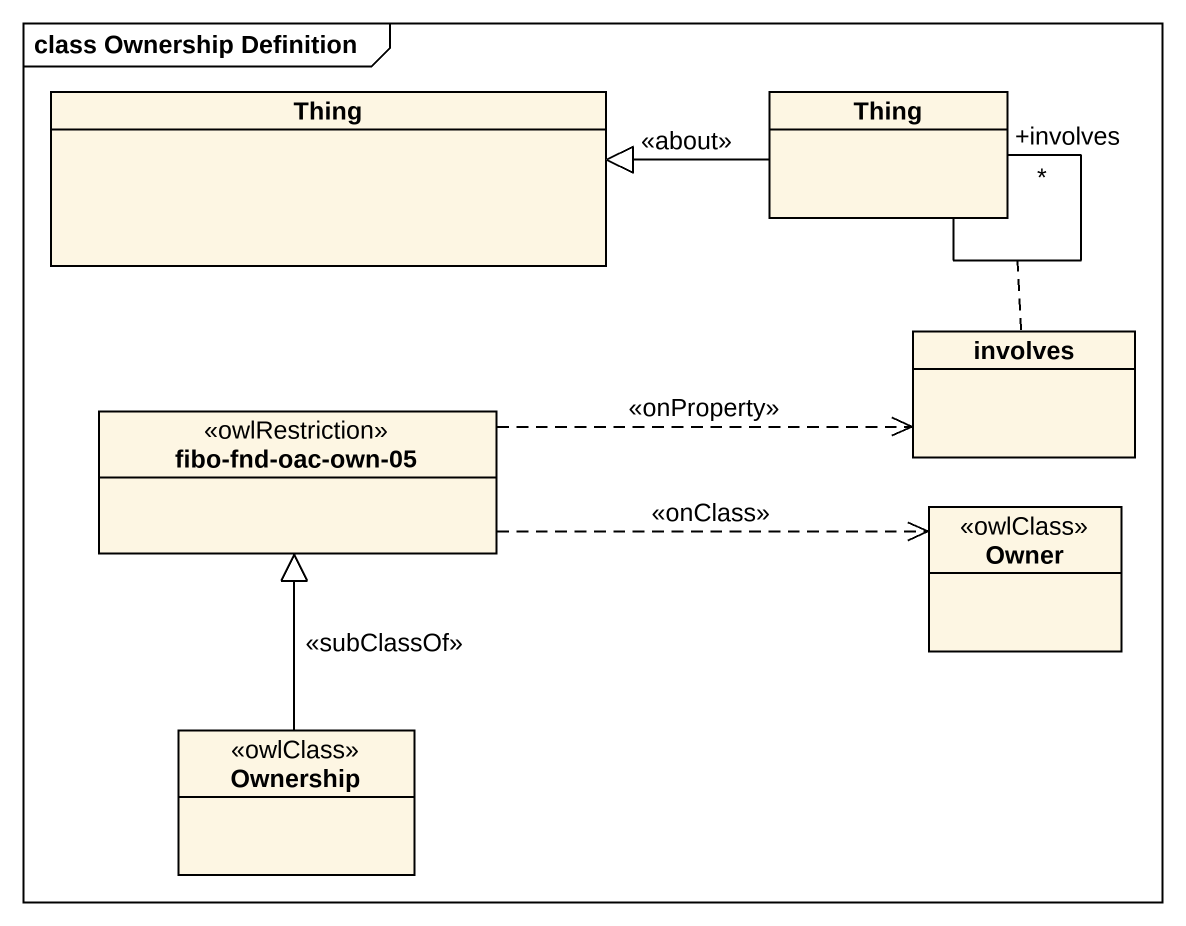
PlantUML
@startuml
mainframe class Ownership Definition
hide circle
hide empty members
class Thing
class "Thing" as Thing_2
class involves
class "fibo-fnd-oac-own-05" as fibo_fnd_oac_own_05 <<owlRestriction>>
class Owner <<owlClass>>
class Ownership <<owlClass>>
Thing_2 -left-|> Thing : <<about>>
Thing_2 -- "+involves\n*" Thing_2
(Thing_2, Thing_2) .. involves
fibo_fnd_oac_own_05 .right.> involves : <<onProperty>>
fibo_fnd_oac_own_05 .right.> Owner : <<onClass>>
Ownership -up-|> fibo_fnd_oac_own_05 : <<subClassOf>>
@enduml
